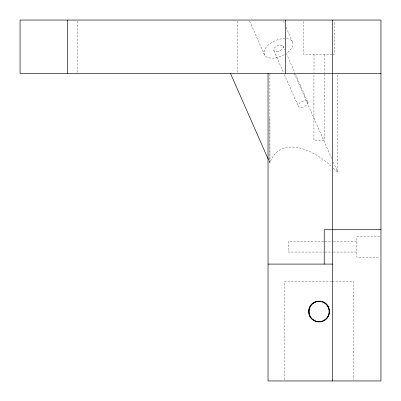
<?xml version="1.0" encoding="UTF-8"?>
<svg xmlns="http://www.w3.org/2000/svg" width="401" height="401" viewBox="0 0 401 401"><rect width="100%" height="100%" fill="white"/><g stroke="black" fill="none" stroke-linecap="round" stroke-linejoin="round"><path stroke-width="0.3" stroke-dasharray="2 1.5" d="M269.908 118.17L269.908 163.017L268.65 160.159M272.023 158.129C274.53 153.528 278.745 149.854 283.758 148.245A33.679 21.975 33.2 0 1 288.124 147.257A32.511 21.213 33.2 0 1 296.605 147.413C309.933 149.643 321.532 157.523 331.411 166.385M332.133 54.421L303.612 54.421L303.617 21.298M333.121 54.421L334.549 54.421L334.544 21.298M379.717 236.59L356.89 236.59L356.89 257.211L379.717 257.211M323.617 241.748L288.149 241.748L288.149 252.059L323.617 252.059M324.855 241.748L332.86 241.748M333.477 241.748L356.89 241.748M324.855 252.059L332.86 252.059M333.477 252.059L356.89 252.059M331.732 281.271L284.71 281.271L284.71 379.702M332.254 281.271L353.451 281.271L353.451 379.702M333.231 168.069L337.807 172.33L337.807 73.328M283.046 46.005L284.805 49.99M286.309 53.403L294.845 72.756M284.339 74.466L298.434 106.445M249.622 21.188L264.69 55.253M295.597 74.461L307.828 102.315M294.229 73.328L331.762 158.595M333.271 162.029L337.807 172.33M273.868 50.626L283.582 72.756M283.407 21.173L284.66 24.045M286.098 27.348L292.875 42.867M324.234 73.954L324.234 140.35L313.928 140.35L313.928 73.954M324.158 54.421L324.158 72.716M314.003 54.421L314.003 72.716M269.908 73.949L269.908 163.017A63.985 41.744 33.2 0 1 272.018 158.129M237.843 21.288L237.843 73.328M77.228 21.288L77.228 73.328M286.67 38.611A15.469 8.276 -23.8 0 1 286.835 53.017M284.119 54.742A15.469 8.276 -23.8 0 1 263.918 52.391A15.469 8.276 -23.8 0 1 284.875 38.511M276.85 51.564A5.158 2.757 -23.8 0 0 283.221 46.356A5.158 2.757 -23.8 0 0 275.302 47.032A5.158 2.757 -23.8 0 0 276.85 51.564M301.417 107.378A5.158 2.757 -23.8 0 0 307.788 102.175A5.158 2.757 -23.8 0 0 299.868 102.846A5.158 2.757 -23.8 0 0 301.417 107.378"/><path stroke-width="0.6" d="M380.95 73.328L20.05 73.328L20.05 20.05L380.95 20.05L380.95 380.95L268.038 380.95L268.038 73.328M317.306 301.362C307.923 302.459 305.592 316.615 314.209 320.605C321.186 324.8 330.855 317.968 329.281 309.998C327.321 295.943 306.409 300.344 308.925 313.291C310.038 322.935 324.745 324.99 328.394 315.943C332.153 308.91 325.226 299.707 317.432 301.341M380.95 229.718L324.239 229.718L324.239 264.089M268.038 264.089L332.574 264.089M230.43 73.328L268.399 159.588M332.574 20.05L332.574 380.95M285.657 20.05L285.657 73.328M67.503 20.05L67.503 73.328M327.772 316.65A10.261 10.035 -90 0 0 319.081 301.261A10.261 10.035 -90 0 0 310.389 316.65A10.261 10.035 -90 0 0 327.772 316.65"/></g></svg>
